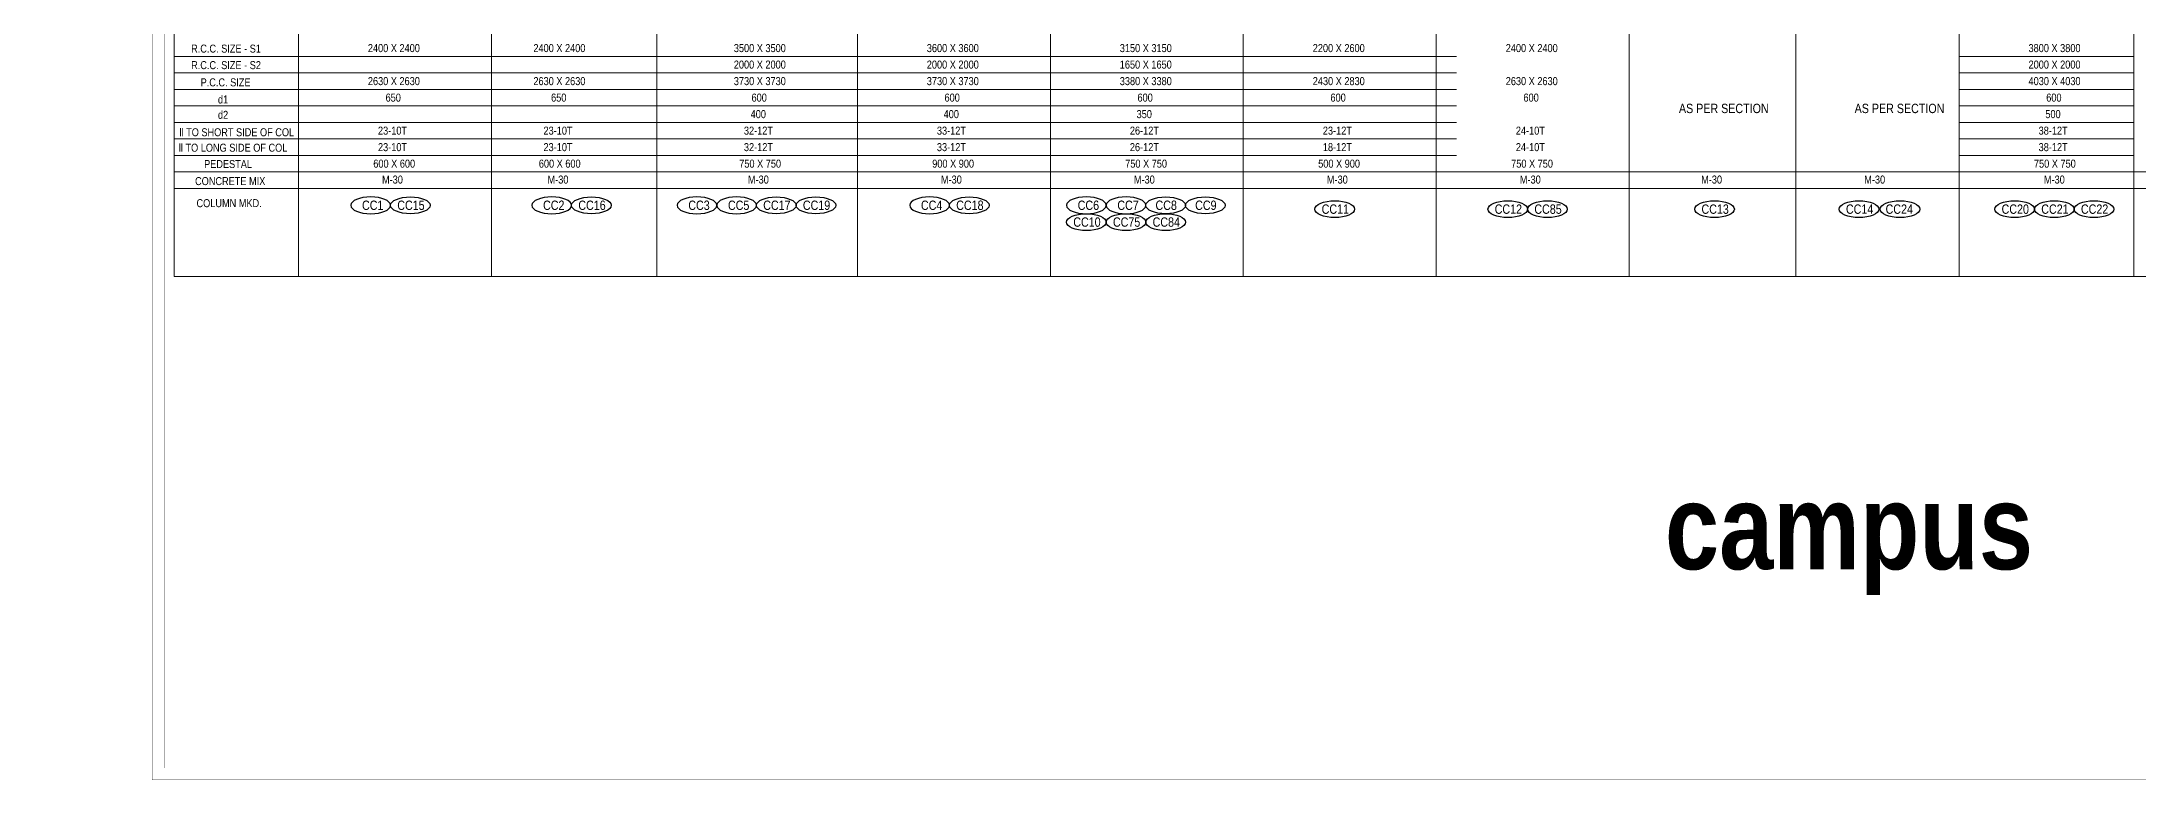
# Model space of a CAD drawing. Header units: millimetres. Extents: x 1112055 to 3390982, y -148532 to 766891.
# Drawn here: x 2082665 to 2161236, y 304999 to 332674 of the extents above; entities that cross this region are included whole.
import ezdxf
from ezdxf.enums import TextEntityAlignment as Align

# ---------------------------------------------------------------- set-up
doc = ezdxf.new("R2010")
doc.units = ezdxf.units.MM
for name, color, linetype, lineweight in [('B COLSCH', 204, 'Continuous', 20), ('B TITLE BLOCK', 250, 'Continuous', 0), ('tb text', 7, 'Continuous', 13)]:
    doc.layers.add(name, color=color, linetype=linetype, lineweight=lineweight)
doc.layers.add('B TEXT', color=7, linetype='Continuous')
doc.layers.add('TEXT', color=7, linetype='Continuous')
doc.styles.add('SWINC', font='swissc.ttf')

msp = doc.modelspace()

# ---------------------------------------------------------------- linework, layer by layer
at = {"layer": 'B COLSCH', "color": 250, "lineweight": 0}
for p, q in [((2087620, 383508.5), (2087620, 323875.2)), ((2092280.6, 382189.4), (2092280.6, 323875.2)), ((2099514.1, 382189.4), (2099514.1, 323875.2)), ((2105718.1, 382189.4), (2105718.1, 323875.2)), ((2113230.6, 382189.4), (2113230.6, 323875.2)), ((2120464.1, 382189.4), (2120464.1, 323875.2)), ((2127697.7, 382189.4), (2127697.7, 323875.2)), ((2134931.2, 382189.4), (2134931.2, 323875.2)), ((2142164.8, 382189.4), (2142164.8, 323875.2)), ((2148405.6, 382189.4), (2148405.6, 323875.2)), ((2154527.2, 382189.4), (2154527.2, 323875.2)), ((2161082, 382189.4), (2161082, 323875.2)), ((2087620, 332131.5), (2135681.8, 332131.5)), ((2154527.2, 332131.5), (2161082, 332131.5)), ((2087620, 331512.6), (2135681.8, 331512.6)), ((2087620, 330893.8), (2135681.8, 330893.8)), ((2154527.2, 331512.6), (2161082, 331512.6)), ((2154527.2, 330893.8), (2161082, 330893.8)), ((2087620, 330274.9), (2135681.8, 330274.9)), ((2154527.2, 330274.9), (2161082, 330274.9)), ((2087620, 329656.1), (2135681.8, 329656.1)), ((2154527.2, 329656.1), (2161082, 329656.1)), ((2087620, 329037.2), (2135681.8, 329037.2)), ((2154527.2, 329037.2), (2161082, 329037.2)), ((2087620, 328418.3), (2135681.8, 328418.3)), ((2087620, 327799.5), (2216655.7, 327799.5)), ((2154527.2, 328418.3), (2161082, 328418.3)), ((2087620, 327180.6), (2216655.7, 327180.6)), ((2087620, 323875.2), (2216655.7, 323875.2))]:
    msp.add_line(p, q, dxfattribs=at)
at = {"layer": 'B TEXT', "color": 250, "extrusion": (0, 0, -1)}
for centre in [(2094988.3, 326546.9), (2101774.3, 326546.9), (2107218, 326546.9), (2108704.8, 326546.9), (2115938.3, 326546.9), (2121813.8, 326546.9), (2123300.6, 326546.9)]:
    msp.add_ellipse(centre, major_axis=(-743.4, 0), ratio=0.4237999, dxfattribs=at)
at = {"layer": 'B TEXT', "color": 250}
for centre in [(2096475.2, 326546.9), (2103261.2, 326546.9), (2110191.6, 326546.9), (2111678.5, 326546.9), (2117425.2, 326546.9), (2124787.4, 326546.9), (2126274.2, 326546.9), (2121813.8, 325916.8), (2123300.6, 325916.8), (2124787.4, 325916.8), (2131124.2, 326402), (2137609.8, 326402), (2139096.6, 326402), (2145361, 326402), (2150774.9, 326402), (2152312.2, 326402), (2156609.8, 326402), (2158096.6, 326402), (2159583.4, 326402)]:
    msp.add_ellipse(centre, major_axis=(743.4, 0), ratio=0.4237999, dxfattribs=at)
at = {"layer": 'B TITLE BLOCK', "color": 1, "const_width": 10.1}
msp.add_lwpolyline([(2086797.8, 384330.6), (2086797.8, 305004), (2230948.1, 305004), (2230948.1, 384330.6)], close=True, dxfattribs=at)
at = {"layer": 'B TITLE BLOCK', "color": 250, "lineweight": 0, "const_width": 10.1}
msp.add_lwpolyline([(2087246.3, 383882.2), (2087246.3, 305452.4), (2230499.6, 305452.4), (2230499.6, 383882.2)], close=True, dxfattribs=at)

# ---------------------------------------------------------------- texts
at = {"layer": 'B TEXT', "style": 'SWINC'}
for s, p in [('2400 X 2400', (2094882.9, 332202.3)), ('2400 X 2400', (2101086.9, 332202.3)), ('3500 X 3500', (2108599.4, 332202.3)), ('3600 X 3600', (2115832.9, 332202.3)), ('3150 X 3150', (2123066.5, 332202.3)), ('2200 X 2600', (2130300, 332202.3)), ('2400 X 2400', (2137533.6, 332202.3)), ('3800 X 3800', (2157129.5, 332202.3)), ('2000 X 2000', (2108599.4, 331583.4)), ('2000 X 2000', (2115832.9, 331583.4)), ('1650 X 1650', (2123066.5, 331583.4)), ('2000 X 2000', (2157129.5, 331583.4)), ('2630 X 2630', (2094882.9, 330964.5)), ('2630 X 2630', (2101086.9, 330964.5)), ('3730 X 3730', (2108599.4, 330964.5)), ('3730 X 3730', (2115832.9, 330964.5)), ('3380 X 3380', (2123066.5, 330964.5)), ('2430 X 2830', (2130300, 330964.5)), ('2630 X 2630', (2137533.6, 330964.5)), ('4030 X 4030', (2157129.5, 330964.5)), ('650', (2095546.8, 330345.7)), ('650', (2101750.8, 330345.7)), ('400', (2109230.2, 329726.8)), ('600', (2109263.3, 330345.7)), ('400', (2116463.7, 329726.8)), ('600', (2116496.8, 330345.7)), ('350', (2123697.3, 329726.8)), ('600', (2123730.4, 330345.7)), ('600', (2130963.9, 330345.7)), ('600', (2138197.5, 330345.7)), ('500', (2157760.3, 329726.8)), ('600', (2157793.4, 330345.7)), ('23-10T', (2095261.6, 329108)), ('23-10T', (2101465.5, 329108)), ('32-12T', (2108978, 329108)), ('33-12T', (2116211.6, 329108)), ('26-12T', (2123445.1, 329108)), ('23-12T', (2130678.7, 329108)), ('24-10T', (2137912.2, 329108)), ('38-12T', (2157508.2, 329108)), ('23-10T', (2095261.6, 328489.1)), ('23-10T', (2101465.5, 328489.1)), ('32-12T', (2108978, 328489.1)), ('33-12T', (2116211.6, 328489.1)), ('26-12T', (2123445.1, 328489.1)), ('18-12T', (2130678.7, 328489.1)), ('24-10T', (2137912.2, 328489.1)), ('38-12T', (2157508.2, 328489.1)), ('600 X 600', (2095086.5, 327870.2)), ('M-30', (2095412.6, 327272.9)), ('600 X 600', (2101290.4, 327870.2)), ('M-30', (2101616.6, 327272.9)), ('750 X 750', (2108802.9, 327870.2)), ('M-30', (2109129.1, 327272.9)), ('900 X 900', (2116036.5, 327870.2)), ('M-30', (2116362.6, 327272.9)), ('750 X 750', (2123270, 327870.2)), ('M-30', (2123596.2, 327272.9)), ('500 X 900', (2130503.6, 327870.2)), ('M-30', (2130829.7, 327272.9)), ('750 X 750', (2137737.1, 327870.2)), ('M-30', (2138063.3, 327272.9)), ('M-30', (2144858.7, 327272.9)), ('M-30', (2150972.5, 327272.9)), ('750 X 750', (2157333.1, 327870.2)), ('M-30', (2157705.9, 327272.9))]:
    msp.add_text(s, height=300, dxfattribs=at).set_placement(p, align=Align.BOTTOM_LEFT)
at = {"layer": 'B TEXT', "color": 6, "style": 'SWINC'}
for s, p in [('AS PER SECTION', (2144025.7, 330005.1)), ('AS PER SECTION', (2150611.7, 330005.1)), ('CC1', (2094663.7, 326374.8)), ('CC15', (2095985.2, 326374.8)), ('CC2', (2101449.7, 326374.8)), ('CC16', (2102771.2, 326374.8)), ('CC3', (2106893.3, 326374.8)), ('CC5', (2108380.1, 326374.8)), ('CC17', (2109701.6, 326374.8)), ('CC19', (2111188.4, 326374.8)), ('CC4', (2115613.7, 326374.8)), ('CC18', (2116935.2, 326374.8)), ('CC10', (2121323.8, 325744.7)), ('CC6', (2121489.1, 326374.8)), ('CC75', (2122810.6, 325744.7)), ('CC7', (2122975.9, 326374.8)), ('CC84', (2124297.4, 325744.7)), ('CC8', (2124405.3, 326374.8)), ('CC9', (2125892.1, 326374.8)), ('CC11', (2130634.2, 326229.9)), ('CC12', (2137119.8, 326229.9)), ('CC85', (2138606.6, 326229.9)), ('CC13', (2144870.9, 326229.9)), ('CC14', (2150284.9, 326229.9)), ('CC24', (2151771.7, 326229.9)), ('CC20', (2156119.7, 326229.9)), ('CC21', (2157606.6, 326229.9)), ('CC22', (2159093.4, 326229.9))]:
    msp.add_text(s, height=350, dxfattribs=at).set_placement(p)
at = {"layer": 'B TEXT', "color": 1, "style": 'SWINC'}
msp.add_text('COLUMN MKD.', height=300, dxfattribs=at).set_placement((2088460.3, 326478.2))
at = {"layer": 'B TITLE BLOCK', "color": 251, "attachment_point": 2, "style": 'SWINC'}
for width, heights, insert, char_height in [(800798.623, [112641.5], (2220438, 320981.9), 306.257), (800798.623, [112641.5], (2368371.3, 320981.9), 306.257), (926435.836, [130313.8], (2511437.2, 309549.3), 354.305)]:
    msp.add_mtext_dynamic_manual_height_columns('\\pxsm1,qj;{\\fBankGothic Lt BT|b0|i0|c0|p34;BHOOMI\\P\\ps*,q*;\\fGost|b0|i0|c0|p2;\\H0.8x;- CONSULTANTS -\\C1; }', width=width, gutter_width=0, heights=heights, dxfattribs=dict(at, insert=insert, char_height=char_height))
at = {"layer": 'tb text', "insert": (2143501.6, 316089.6), "char_height": 3187.323, "width": 16308.777, "attachment_point": 1, "style": 'SWINC'}
msp.add_mtext('{\\fSwis721 Cn BT|b1|i0|c0|p34;campus}', dxfattribs=at)
at = {"layer": 'TEXT', "color": 1, "style": 'SWINC'}
for s, p in [('R.C.C. SIZE - S1', (2088258, 332182.5)), ('R.C.C. SIZE - S2', (2088258, 331563.7)), ('P.C.C. SIZE', (2088613.5, 330917.6)), ('d1', (2089263.3, 330276.2)), ('d2', (2089263.3, 329699.9)), ('ll TO SHORT SIDE OF COL', (2087822.5, 329046.1)), ('ll TO LONG SIDE OF COL', (2087797.3, 328467.3)), ('CONCRETE MIX', (2088405.2, 327215.6))]:
    msp.add_text(s, height=300, dxfattribs=at).set_placement(p, align=Align.BOTTOM_LEFT)
msp.add_text('PEDESTAL', height=300, dxfattribs=at).set_placement((2088744, 327944.8))

doc.saveas('drawing.dxf')
